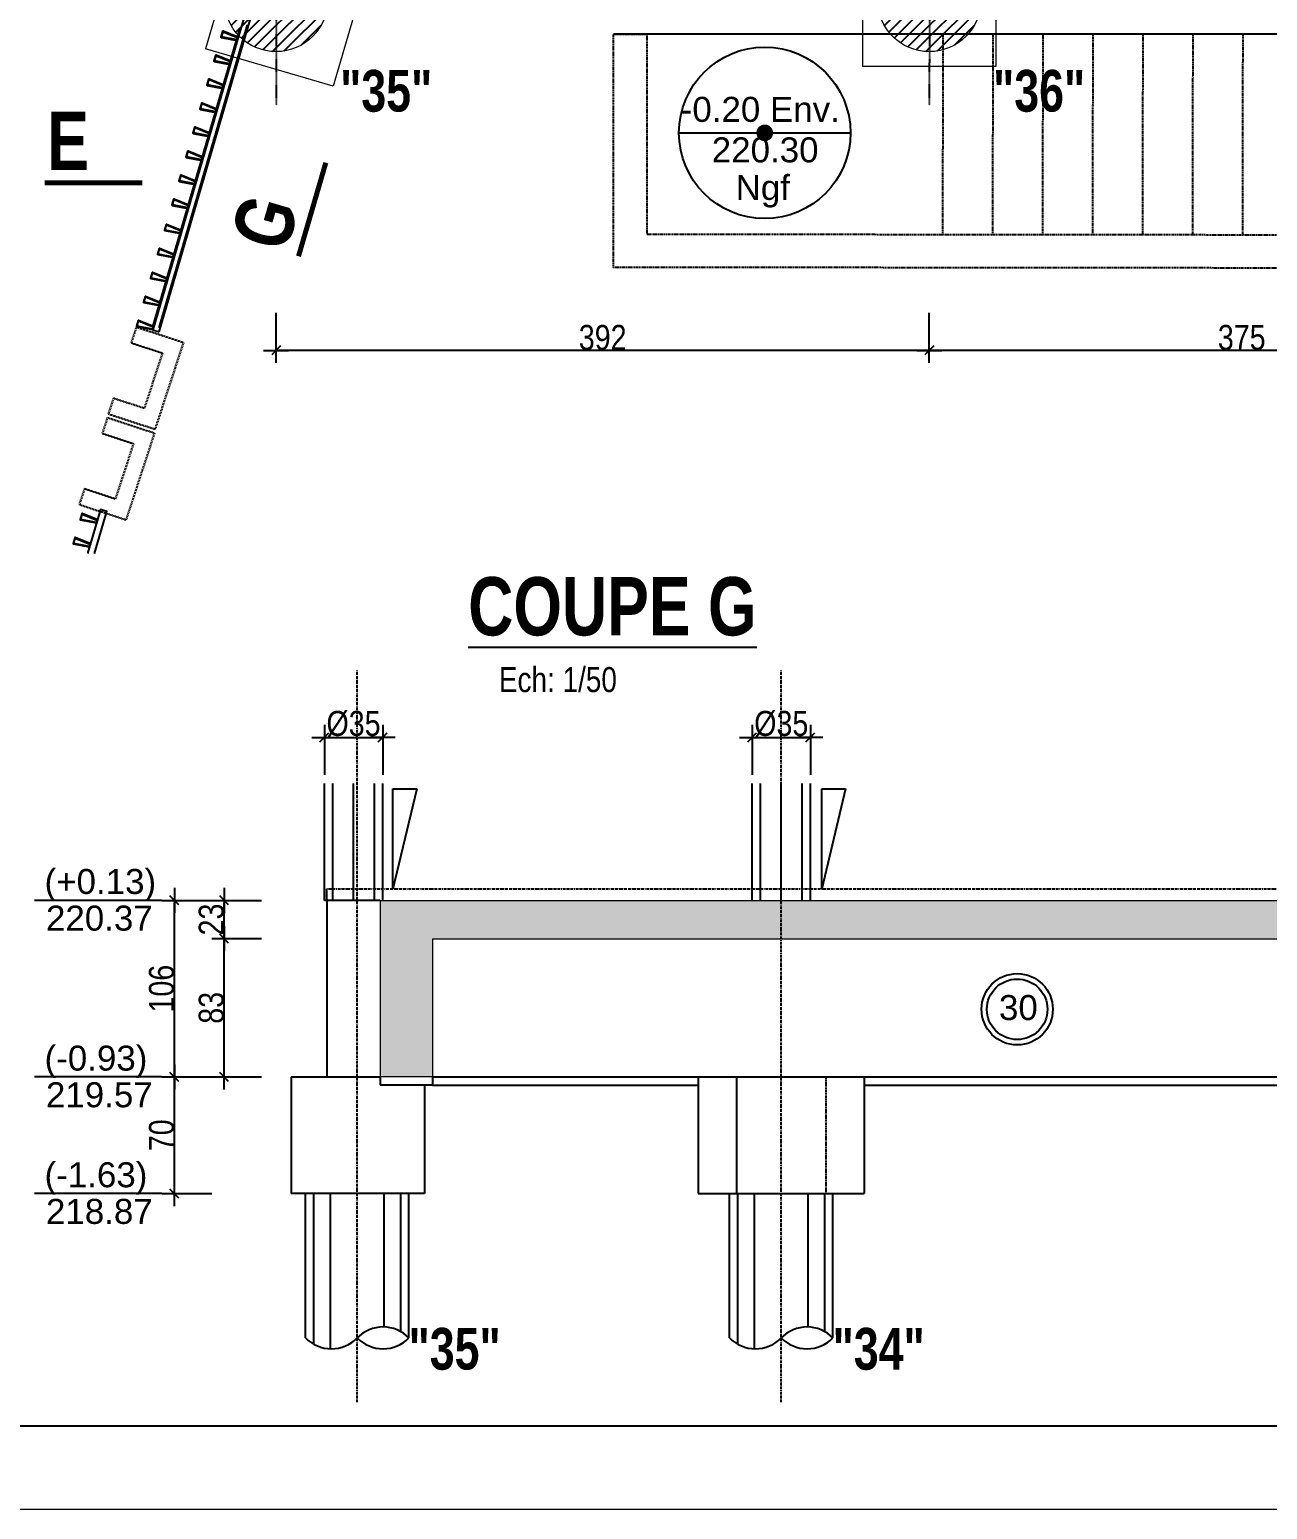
# Model space of a CAD drawing. Header units: millimetres. Extents: x -26249 to 60250, y -21218 to 23336.
# Drawn here: x -2500 to -1757, y 18295 to 19183 of the extents above; entities that cross this region are included whole.
import ezdxf
from ezdxf.enums import TextEntityAlignment as Align

# ---------------------------------------------------------------- set-up
doc = ezdxf.new("R2010")
doc.units = ezdxf.units.MM
doc.linetypes.add('CACHEX2', pattern=[19.05, 12.7, -6.35])
doc.linetypes.add('TIRETPTX2', pattern=[50.8, 25.4, -12.7, 0, -12.7])
for name, color, linetype in [('01_cote_gen', 4, 'Continuous'), ('01_linteaux', 2, 'Continuous'), ('01_murs_sup', 2, 'CACHEX2'), ('01_poch_murs', 253, 'Continuous'), ('01_texte', 230, 'Continuous'), ('AA_COTES', 2, 'Continuous')]:
    doc.layers.add(name, color=color, linetype=linetype)
for name, color, linetype, lineweight in [('01_murs_coup', 5, 'Continuous', 60), ('01_PIEUX', 5, 'Continuous', 60), ('B Général', 7, 'Continuous', 5)]:
    doc.layers.add(name, color=color, linetype=linetype, lineweight=lineweight)
doc.styles.add('impact', font='impact.ttf')
doc.styles.add('MATTE_TXT', font='arial.ttf')
doc.styles.add('STYLE2', font='ARIALN.TTF')
doc.dimstyles.new('JB50', dxfattribs={"dimscale": 0.1, "dimtxt": 150, "dimasz": 15, "dimexe": 0.1, "dimexo": 0.1, "dimgap": 0.09, "dimtad": 1, "dimdec": 1, "dimdsep": 46, "dimtxsty": 'STYLE2', "dimblk1": 'BOND_G', "dimblk2": 'BOND_D', "dimsah": 1, "dimcen": 1.5, "dimdle": 0.01, "dimse1": 1, "dimse2": 1, "dimclrd": 4, "dimclre": 2, "dimclrt": 6, "dimazin": 2, "dimtfac": 2.333333, "dimtdec": 1, "dimtix": 1, "dimtmove": 2, "dimatfit": 3, "dimldrblk": 'BOND_G', "dimfxl": 1, "dimtolj": 1, "dimtzin": 0, "dimarcsym": 0})

# ---------------------------------------------------------------- blocks, each defined once
blk = doc.blocks.new('BOND_G')
at = {"layer": 'AA_COTES', "color": 0}
for p, q in [((0, -5), (0, 15)), ((5, 0), (-5, 0)), ((1.77, 1.77), (-1.77, -1.77))]:
    blk.add_line(p, q, dxfattribs=at)
blk = doc.blocks.new('BOND_D')
at = {"layer": 'AA_COTES', "color": 0}
for p, q in [((5, 0), (-5, 0)), ((-1.77, -1.77), (1.77, 1.77)), ((0, 5), (0, -15))]:
    blk.add_line(p, q, dxfattribs=at)
blk = doc.blocks.new('*D301')
at = {"layer": '01_cote_gen', "color": 4, "lineweight": -2, "ltscale": 3, "transparency": 16777216}
blk.add_line((-1586.36, 18990.14), (-1958.41, 18990.14), dxfattribs=at)
at = {"layer": 'Defpoints', "color": 0, "ltscale": 3, "transparency": 16777216}
for p in [(-1959.91, 19156.38), (-1959.91, 18990.14), (-1584.86, 18982.64)]:
    blk.add_point(p, dxfattribs=at)
at = {"layer": '01_cote_gen', "color": 4, "lineweight": -2, "ltscale": 3, "transparency": 16777216, "xscale": 1.5, "yscale": 1.5, "zscale": 1.5, "rotation": 180}
blk.add_blockref('BOND_D', (-1959.91, 18990.14), dxfattribs=at)
at = {"layer": '01_cote_gen', "color": 4, "lineweight": -2, "ltscale": 3, "transparency": 16777216, "xscale": 1.5, "yscale": 1.5, "zscale": 1.5}
blk.add_blockref('BOND_G', (-1584.86, 18990.14), dxfattribs=at)
at = {"layer": '01_cote_gen', "color": 6, "ltscale": 3, "transparency": 16777216, "insert": (-1772.39, 18997.81), "char_height": 15, "attachment_point": 5, "style": 'STYLE2'}
blk.add_mtext('\\A1;375', dxfattribs=at)
blk = doc.blocks.new('*D330')
at = {"layer": '01_cote_gen', "color": 4, "lineweight": -2, "ltscale": 3, "transparency": 16777216}
blk.add_line((-1961.41, 18990.14), (-2350.43, 18990.14), dxfattribs=at)
at = {"layer": 'Defpoints', "color": 0, "ltscale": 3, "transparency": 16777216}
for p in [(-2351.93, 19134.96), (-1959.91, 19134.96), (-2351.93, 18990.14)]:
    blk.add_point(p, dxfattribs=at)
at = {"layer": '01_cote_gen', "color": 4, "lineweight": -2, "ltscale": 3, "transparency": 16777216, "xscale": 1.5, "yscale": 1.5, "zscale": 1.5, "rotation": 180}
blk.add_blockref('BOND_D', (-2351.93, 18990.14), dxfattribs=at)
at = {"layer": '01_cote_gen', "color": 4, "lineweight": -2, "ltscale": 3, "transparency": 16777216, "xscale": 1.5, "yscale": 1.5, "zscale": 1.5}
blk.add_blockref('BOND_G', (-1959.91, 18990.14), dxfattribs=at)
at = {"layer": '01_cote_gen', "color": 6, "ltscale": 3, "transparency": 16777216, "insert": (-2155.92, 18997.81), "char_height": 15, "attachment_point": 5, "style": 'STYLE2'}
blk.add_mtext('\\A1;392', dxfattribs=at)
blk = doc.blocks.new('*D107')
at = {"layer": '01_cote_gen', "color": 4, "lineweight": -2, "ltscale": 3, "transparency": 16777216}
blk.add_line((-2064.74, 18757.9), (-2032.74, 18757.9), dxfattribs=at)
at = {"layer": 'Defpoints', "color": 0, "ltscale": 3, "transparency": 16777216}
for p in [(-2031.24, 18757.9), (-2066.24, 18730.19), (-2031.24, 18730.19)]:
    blk.add_point(p, dxfattribs=at)
at = {"layer": '01_cote_gen', "color": 4, "lineweight": -2, "ltscale": 3, "transparency": 16777216, "xscale": 1.5, "yscale": 1.5, "zscale": 1.5, "rotation": 180}
blk.add_blockref('BOND_G', (-2066.24, 18757.9), dxfattribs=at)
at = {"layer": '01_cote_gen', "color": 4, "lineweight": -2, "ltscale": 3, "transparency": 16777216, "xscale": 1.5, "yscale": 1.5, "zscale": 1.5}
blk.add_blockref('BOND_D', (-2031.24, 18757.9), dxfattribs=at)
at = {"layer": '01_cote_gen', "color": 6, "ltscale": 3, "transparency": 16777216, "insert": (-2048.74, 18765.98), "char_height": 15, "attachment_point": 5, "style": 'STYLE2'}
blk.add_mtext('\\A1;%%C35', dxfattribs=at)
blk = doc.blocks.new('*D108')
at = {"layer": '01_cote_gen', "color": 4, "lineweight": -2, "ltscale": 3, "transparency": 16777216}
blk.add_line((-2383.09, 18555.59), (-2383.09, 18635.59), dxfattribs=at)
at = {"layer": 'Defpoints', "color": 0, "ltscale": 3, "transparency": 16777216}
for p in [(-2383.09, 18637.09), (-2281.71, 18637.09), (-2366.5, 18554.09)]:
    blk.add_point(p, dxfattribs=at)
at = {"layer": '01_cote_gen', "color": 4, "lineweight": -2, "ltscale": 3, "transparency": 16777216, "xscale": 1.5, "yscale": 1.5, "zscale": 1.5}
for name, p, rotation in [('BOND_D', (-2383.09, 18637.09), 90), ('BOND_G', (-2383.09, 18554.09), 270)]:
    blk.add_blockref(name, p, dxfattribs=dict(at, rotation=rotation))
at = {"layer": '01_cote_gen', "color": 6, "ltscale": 3, "transparency": 16777216, "insert": (-2390.76, 18595.59), "char_height": 15, "attachment_point": 5, "rotation": 90, "style": 'STYLE2'}
blk.add_mtext('\\A1;83', dxfattribs=at)
blk = doc.blocks.new('*D109')
at = {"layer": '01_cote_gen', "color": 4, "lineweight": -2, "ltscale": 3, "transparency": 16777216}
blk.add_line((-2321.46, 18757.9), (-2289.46, 18757.9), dxfattribs=at)
at = {"layer": 'Defpoints', "color": 0, "ltscale": 3, "transparency": 16777216}
for p in [(-2287.96, 18757.9), (-2322.96, 18730.19), (-2287.96, 18730.19)]:
    blk.add_point(p, dxfattribs=at)
at = {"layer": '01_cote_gen', "color": 4, "lineweight": -2, "ltscale": 3, "transparency": 16777216, "xscale": 1.5, "yscale": 1.5, "zscale": 1.5, "rotation": 180}
blk.add_blockref('BOND_G', (-2322.96, 18757.9), dxfattribs=at)
at = {"layer": '01_cote_gen', "color": 4, "lineweight": -2, "ltscale": 3, "transparency": 16777216, "xscale": 1.5, "yscale": 1.5, "zscale": 1.5}
blk.add_blockref('BOND_D', (-2287.96, 18757.9), dxfattribs=at)
at = {"layer": '01_cote_gen', "color": 6, "ltscale": 3, "transparency": 16777216, "insert": (-2305.46, 18765.98), "char_height": 15, "attachment_point": 5, "style": 'STYLE2'}
blk.add_mtext('\\A1;%%C35', dxfattribs=at)
blk = doc.blocks.new('*D112')
at = {"layer": '01_cote_gen', "color": 4, "lineweight": -2, "ltscale": 3, "transparency": 16777216}
blk.add_line((-2412.96, 18555.59), (-2412.96, 18658.59), dxfattribs=at)
at = {"layer": 'Defpoints', "color": 0, "ltscale": 3, "transparency": 16777216}
for p in [(-2412.96, 18660.09), (-2230.74, 18660.09), (-2237.91, 18554.09)]:
    blk.add_point(p, dxfattribs=at)
at = {"layer": '01_cote_gen', "color": 4, "lineweight": -2, "ltscale": 3, "transparency": 16777216, "xscale": 1.5, "yscale": 1.5, "zscale": 1.5}
for name, p, rotation in [('BOND_D', (-2412.96, 18660.09), 90), ('BOND_G', (-2412.96, 18554.09), 270)]:
    blk.add_blockref(name, p, dxfattribs=dict(at, rotation=rotation))
at = {"layer": '01_cote_gen', "color": 6, "ltscale": 3, "transparency": 16777216, "insert": (-2420.63, 18607.09), "char_height": 15, "attachment_point": 5, "rotation": 90, "style": 'STYLE2'}
blk.add_mtext('\\A1;106', dxfattribs=at)
blk = doc.blocks.new('*D113')
at = {"layer": '01_cote_gen', "color": 4, "lineweight": -2, "ltscale": 3, "transparency": 16777216}
blk.add_line((-2383.09, 18638.59), (-2383.09, 18658.59), dxfattribs=at)
at = {"layer": 'Defpoints', "color": 0, "ltscale": 3, "transparency": 16777216}
for p in [(-2383.09, 18660.09), (-2281.71, 18660.09), (-2281.71, 18637.09)]:
    blk.add_point(p, dxfattribs=at)
at = {"layer": '01_cote_gen', "color": 4, "lineweight": -2, "ltscale": 3, "transparency": 16777216, "xscale": 1.5, "yscale": 1.5, "zscale": 1.5}
for name, p, rotation in [('BOND_D', (-2383.09, 18660.09), 90), ('BOND_G', (-2383.09, 18637.09), 270)]:
    blk.add_blockref(name, p, dxfattribs=dict(at, rotation=rotation))
at = {"layer": '01_cote_gen', "color": 6, "ltscale": 3, "transparency": 16777216, "insert": (-2390.76, 18648.59), "char_height": 15, "attachment_point": 5, "rotation": 90, "style": 'STYLE2'}
blk.add_mtext('\\A1;23', dxfattribs=at)
blk = doc.blocks.new('*D375')
at = {"layer": '01_cote_gen', "color": 4, "lineweight": -2, "ltscale": 3, "transparency": 16777216}
blk.add_line((-2412.96, 18485.59), (-2412.96, 18552.59), dxfattribs=at)
at = {"layer": 'Defpoints', "color": 0, "ltscale": 3, "transparency": 16777216}
for p in [(-2412.96, 18554.09), (-2342.87, 18554.09), (-2342.87, 18484.09)]:
    blk.add_point(p, dxfattribs=at)
at = {"layer": '01_cote_gen', "color": 4, "lineweight": -2, "ltscale": 3, "transparency": 16777216, "xscale": 1.5, "yscale": 1.5, "zscale": 1.5}
for name, p, rotation in [('BOND_D', (-2412.96, 18554.09), 90), ('BOND_G', (-2412.96, 18484.09), 270)]:
    blk.add_blockref(name, p, dxfattribs=dict(at, rotation=rotation))
at = {"layer": '01_cote_gen', "color": 6, "ltscale": 3, "transparency": 16777216, "insert": (-2420.63, 18519.09), "char_height": 15, "attachment_point": 5, "rotation": 90, "style": 'STYLE2'}
blk.add_mtext('\\A1;70', dxfattribs=at)

msp = doc.modelspace()

# ---------------------------------------------------------------- hatches: boundary and pattern name
at = {"layer": '01_poch_murs'}
h = msp.add_hatch(dxfattribs=at)
h.set_pattern_fill('ANSI31', color=256, scale=1.5)
h.set_pattern_definition([(45, (-20560.621, 27903.6844), (-3.367596, 3.367596), [])])
h.paths.add_polyline_path([(-2351.929, 19231.417, 0.4142136), (-2382.929, 19200.417), (-2351.929, 19200.417)])
h.paths.add_polyline_path([(-2351.929, 19200.417), (-2382.929, 19200.417, 0.4142136), (-2351.929, 19169.417)])
h.paths.add_polyline_path([(-2351.929, 19231.417), (-2351.929, 19200.417), (-2320.929, 19200.417, 0.4142136)])
h.paths.add_polyline_path([(-2320.929, 19200.417), (-2351.929, 19200.417), (-2351.929, 19169.417, 0.4142136)])
h = msp.add_hatch(dxfattribs=at)
h.set_pattern_fill('ANSI31', color=256, scale=1.5)
h.set_pattern_definition([(45, (-20168.603, 27903.6837), (-3.367596, 3.367596), [])])
h.paths.add_polyline_path([(-1959.911, 19231.416, 0.4142136), (-1990.911, 19200.416), (-1959.911, 19200.416)])
h.paths.add_polyline_path([(-1959.911, 19200.416), (-1990.911, 19200.416, 0.4142136), (-1959.911, 19169.416)])
h.paths.add_polyline_path([(-1959.911, 19231.416), (-1959.911, 19200.416), (-1928.911, 19200.416, 0.4142136)])
h.paths.add_polyline_path([(-1928.911, 19200.416), (-1959.911, 19200.416), (-1959.911, 19169.416, 0.4142136)])
at = {"layer": '01_poch_murs', "ltscale": 3}
h = msp.add_hatch(color=256, dxfattribs=at)
h.dxf.hatch_style = 1
h.paths.add_polyline_path([(-1245.033, 18640.085), (-1293.306, 18640.085), (-1293.306, 18730.189), (-1314.188, 18730.189), (-1314.188, 18640.085), (-1566.188, 18640.085), (-1566.188, 18730.189), (-1587.07, 18730.189), (-1587.07, 18660.085), (-2289.409, 18660.085), (-2289.409, 18554.085), (-2258.086, 18554.085), (-2258.086, 18637.085), (-1587.07, 18637.085), (-1587.07, 18554.085), (-1566.188, 18554.085), (-1566.188, 18617.085), (-1314.188, 18617.085), (-1314.188, 18554.085), (-1293.306, 18554.085), (-1293.306, 18617.085), (-1245.033, 18617.085)])

# ---------------------------------------------------------------- linework, layer by layer
at = {"layer": '01_linteaux', "linetype": 'Continuous'}
for p, q in [((-2172.222, 19852.614), (-2374.1, 19180.089)), ((-2422.081, 19003.568), (-2368.992, 19185.481)), ((-2374.064, 19182.378), (-2425.875, 19004.848)), ((-2374.1, 19180.089), (-2374.064, 19180.078)), ((-1591.598, 19179.917), (-2149.372, 19179.917)), ((-2425.875, 19002.548), (-2422.081, 19001.268))]:
    msp.add_line(p, q, dxfattribs=at)
at = {"layer": '01_linteaux', "linetype": 'TIRETPTX2', "ltscale": 0.01}
for p, q in [((-2351.929, 19263.575), (-2351.929, 19137.259)), ((-1959.711, 19263.574), (-1959.911, 19137.258))]:
    msp.add_line(p, q, dxfattribs=at)
at = {"layer": '01_linteaux', "linetype": 'TIRETPTX2', "ltscale": 0.02}
for p, q in [((-2303.238, 18358.973), (-2303.238, 18798.094)), ((-2048.74, 18358.973), (-2048.74, 18798.094)), ((-2321.509, 18667.085), (-1587.07, 18667.085))]:
    msp.add_line(p, q, dxfattribs=at)
at = {"layer": '01_linteaux'}
for p, q in [((-2322.959, 18660.085), (-2322.959, 18730.189)), ((-2287.959, 18660.085), (-2287.959, 18730.189)), ((-2066.24, 18660.085), (-2066.24, 18730.189)), ((-2031.24, 18660.085), (-2031.24, 18730.189)), ((-2321.509, 18660.085), (-2322.959, 18660.085)), ((-2321.509, 18660.085), (-2321.509, 18667.085)), ((-2321.509, 18660.085), (-2321.509, 18554.085)), ((-2289.409, 18660.085), (-2321.509, 18660.085)), ((-2342.873, 18554.085), (-2289.409, 18554.085)), ((-2342.873, 18554.085), (-2342.873, 18484.085)), ((-2289.409, 18554.085), (-2289.409, 18549.085)), ((-2258.086, 18554.085), (-1587.07, 18554.085)), ((-2258.086, 18554.085), (-2258.086, 18549.085)), ((-2098.551, 18554.085), (-2098.551, 18484.085)), ((-2075.551, 18554.085), (-2075.551, 18484.085)), ((-1998.929, 18554.085), (-1998.929, 18484.085)), ((-2258.086, 18549.085), (-2289.409, 18549.085)), ((-2262.875, 18549.085), (-2262.875, 18484.085)), ((-2258.086, 18549.085), (-2098.551, 18549.085)), ((-1998.929, 18549.085), (-1649.195, 18549.085)), ((-2262.875, 18484.085), (-2342.873, 18484.085)), ((-2334.238, 18397.503), (-2334.238, 18484.085)), ((-2272.238, 18397.503), (-2272.238, 18484.085)), ((-2098.551, 18484.085), (-1998.929, 18484.085)), ((-2079.74, 18397.503), (-2079.74, 18484.085)), ((-2017.74, 18397.503), (-2017.74, 18484.085))]:
    msp.add_line(p, q, dxfattribs=at)
at = {"layer": '01_linteaux', "linetype": 'CACHEX2', "ltscale": 0.05}
msp.add_line((-2021.929, 18554.085), (-2021.929, 18484.085), dxfattribs=at)
at = {"layer": '01_linteaux', "linetype": 'Continuous', "flags": 128}
for points in [[(-2422.081, 19001.268), (-2368.992, 19183.181), (-2368.995, 19183.182), (-2168.391, 19851.464), (-2172.222, 19852.614), (-2374.1, 19180.089), (-2374.064, 19180.078), (-2425.875, 19002.548)], [(-2375.427, 19176.478), (-2384.706, 19178.239), (-2383.783, 19181.402), (-2375.019, 19177.876)], [(-2379.63, 19162.077), (-2388.908, 19163.838), (-2387.985, 19167), (-2379.222, 19163.474)], [(-2383.833, 19147.676), (-2393.111, 19149.436), (-2392.188, 19152.599), (-2383.425, 19149.073)], [(-2388.036, 19133.274), (-2397.314, 19135.035), (-2396.391, 19138.198), (-2387.628, 19134.672)], [(-2392.239, 19118.873), (-2401.517, 19120.634), (-2400.594, 19123.797), (-2391.831, 19120.271)], [(-2396.442, 19104.472), (-2405.72, 19106.233), (-2404.797, 19109.395), (-2396.034, 19105.869)], [(-2400.644, 19090.071), (-2409.923, 19091.832), (-2409, 19094.994), (-2400.237, 19091.468)], [(-2404.847, 19075.669), (-2414.125, 19077.43), (-2413.202, 19080.593), (-2404.439, 19077.067)], [(-2409.274, 19060.5), (-2418.553, 19062.26), (-2417.63, 19065.423), (-2408.866, 19061.897)], [(-2413.477, 19046.098), (-2422.755, 19047.859), (-2421.832, 19051.022), (-2413.069, 19047.496)], [(-2417.68, 19031.697), (-2426.958, 19033.458), (-2426.035, 19036.621), (-2417.272, 19033.095)], [(-2421.883, 19017.296), (-2431.161, 19019.057), (-2430.238, 19022.219), (-2421.475, 19018.693)], [(-2426.086, 19002.895), (-2435.364, 19004.656), (-2434.441, 19007.818), (-2425.678, 19004.292)], [(-2459.933, 18886.916), (-2469.211, 18888.677), (-2468.288, 18891.84), (-2459.525, 18888.314)], [(-2464.136, 18872.515), (-2473.414, 18874.276), (-2472.491, 18877.438), (-2463.728, 18873.912)]]:
    msp.add_lwpolyline(points, close=True, dxfattribs=at)
at = {"layer": '01_linteaux', "linetype": 'Continuous'}
for points in [[(-2384.87, 19177.965), (-2375.394, 19176.166, 0.3862519), (-2375.165, 19176.307), (-2374.706, 19177.879, 0.3856262), (-2374.823, 19178.12), (-2383.773, 19181.721, 0.4433907), (-2384.04, 19181.592), (-2385.024, 19178.217, 0.4427393), (-2384.87, 19177.965)], [(-2389.073, 19163.564), (-2379.597, 19161.765, 0.3862519), (-2379.368, 19161.906), (-2378.909, 19163.477, 0.3856262), (-2379.026, 19163.719), (-2387.976, 19167.32, 0.4433907), (-2388.242, 19167.19), (-2389.227, 19163.816, 0.4427393), (-2389.073, 19163.564)], [(-2393.275, 19149.162), (-2383.8, 19147.364, 0.3862519), (-2383.57, 19147.504), (-2383.112, 19149.076, 0.3856262), (-2383.229, 19149.318), (-2392.179, 19152.919, 0.4433907), (-2392.445, 19152.789), (-2393.43, 19149.415, 0.4427393), (-2393.275, 19149.162)], [(-2397.478, 19134.761), (-2388.003, 19132.963, 0.3862519), (-2387.773, 19133.103), (-2387.315, 19134.675, 0.3856262), (-2387.432, 19134.916), (-2396.382, 19138.517, 0.4433907), (-2396.648, 19138.388), (-2397.633, 19135.014, 0.4427393), (-2397.478, 19134.761)], [(-2401.681, 19120.36), (-2392.205, 19118.561, 0.3862519), (-2391.976, 19118.702), (-2391.517, 19120.274, 0.3856262), (-2391.635, 19120.515), (-2400.584, 19124.116, 0.4433907), (-2400.851, 19123.987), (-2401.836, 19120.612, 0.4427393), (-2401.681, 19120.36)], [(-2405.884, 19105.959), (-2396.408, 19104.16, 0.3862519), (-2396.179, 19104.301), (-2395.72, 19105.872, 0.3856262), (-2395.838, 19106.114), (-2404.787, 19109.715, 0.4433907), (-2405.054, 19109.585), (-2406.039, 19106.211, 0.4427393), (-2405.884, 19105.959)], [(-2410.087, 19091.557), (-2400.611, 19089.759, 0.3862519), (-2400.382, 19089.899), (-2399.923, 19091.471, 0.3856262), (-2400.04, 19091.713), (-2408.99, 19095.314, 0.4433907), (-2409.257, 19095.184), (-2410.241, 19091.81, 0.4427393), (-2410.087, 19091.557)], [(-2414.29, 19077.156), (-2404.814, 19075.358, 0.3862519), (-2404.585, 19075.498), (-2404.126, 19077.07, 0.3856262), (-2404.243, 19077.311), (-2413.193, 19080.912, 0.4433907), (-2413.46, 19080.783), (-2414.444, 19077.409, 0.4427393), (-2414.29, 19077.156)], [(-2418.717, 19061.986), (-2409.241, 19060.188, 0.3862519), (-2409.012, 19060.328), (-2408.553, 19061.9, 0.3856262), (-2408.67, 19062.142), (-2417.62, 19065.743, 0.4433907), (-2417.887, 19065.613), (-2418.871, 19062.239, 0.4427393), (-2418.717, 19061.986)], [(-2422.92, 19047.585), (-2413.444, 19045.787, 0.3862519), (-2413.215, 19045.927), (-2412.756, 19047.499, 0.3856262), (-2412.873, 19047.74), (-2421.823, 19051.341, 0.4433907), (-2422.09, 19051.212), (-2423.074, 19047.838, 0.4427393), (-2422.92, 19047.585)], [(-2427.122, 19033.184), (-2417.647, 19031.385, 0.3862519), (-2417.417, 19031.526), (-2416.959, 19033.098, 0.3856262), (-2417.076, 19033.339), (-2426.026, 19036.94, 0.4433907), (-2426.292, 19036.811), (-2427.277, 19033.436, 0.4427393), (-2427.122, 19033.184)], [(-2431.325, 19018.783), (-2421.85, 19016.984, 0.3862519), (-2421.62, 19017.125), (-2421.162, 19018.696, 0.3856262), (-2421.279, 19018.938), (-2430.229, 19022.539, 0.4433907), (-2430.495, 19022.409), (-2431.48, 19019.035, 0.4427393), (-2431.325, 19018.783)], [(-2435.528, 19004.381), (-2426.052, 19002.583, 0.3862519), (-2425.823, 19002.723), (-2425.365, 19004.295, 0.3856262), (-2425.482, 19004.537), (-2434.431, 19008.138, 0.4433907), (-2434.698, 19008.008), (-2435.683, 19004.634, 0.4427393), (-2435.528, 19004.381)]]:
    msp.add_lwpolyline(points, format="xyb", close=True, dxfattribs=at)
at = {"layer": '01_linteaux', "linetype": 'Continuous', "flags": 128}
for points in [[(-2384.87, 19177.965), (-2375.394, 19176.166, 0.3862519), (-2375.165, 19176.307), (-2374.706, 19177.879, 0.3856262), (-2374.823, 19178.12), (-2383.773, 19181.721, 0.4433907), (-2384.04, 19181.592), (-2385.024, 19178.217, 0.4427393), (-2384.87, 19177.965)], [(-2389.073, 19163.564), (-2379.597, 19161.765, 0.3862519), (-2379.368, 19161.906), (-2378.909, 19163.477, 0.3856262), (-2379.026, 19163.719), (-2387.976, 19167.32, 0.4433907), (-2388.242, 19167.19), (-2389.227, 19163.816, 0.4427393), (-2389.073, 19163.564)], [(-2393.275, 19149.162), (-2383.8, 19147.364, 0.3862519), (-2383.57, 19147.504), (-2383.112, 19149.076, 0.3856262), (-2383.229, 19149.318), (-2392.179, 19152.919, 0.4433907), (-2392.445, 19152.789), (-2393.43, 19149.415, 0.4427393), (-2393.275, 19149.162)], [(-2397.478, 19134.761), (-2388.003, 19132.963, 0.3862519), (-2387.773, 19133.103), (-2387.315, 19134.675, 0.3856262), (-2387.432, 19134.916), (-2396.382, 19138.517, 0.4433907), (-2396.648, 19138.388), (-2397.633, 19135.014, 0.4427393), (-2397.478, 19134.761)], [(-2401.681, 19120.36), (-2392.205, 19118.561, 0.3862519), (-2391.976, 19118.702), (-2391.517, 19120.274, 0.3856262), (-2391.635, 19120.515), (-2400.584, 19124.116, 0.4433907), (-2400.851, 19123.987), (-2401.836, 19120.612, 0.4427393), (-2401.681, 19120.36)], [(-2405.884, 19105.959), (-2396.408, 19104.16, 0.3862519), (-2396.179, 19104.301), (-2395.72, 19105.872, 0.3856262), (-2395.838, 19106.114), (-2404.787, 19109.715, 0.4433907), (-2405.054, 19109.585), (-2406.039, 19106.211, 0.4427393), (-2405.884, 19105.959)], [(-2410.087, 19091.557), (-2400.611, 19089.759, 0.3862519), (-2400.382, 19089.899), (-2399.923, 19091.471, 0.3856262), (-2400.04, 19091.713), (-2408.99, 19095.314, 0.4433907), (-2409.257, 19095.184), (-2410.241, 19091.81, 0.4427393), (-2410.087, 19091.557)], [(-2414.29, 19077.156), (-2404.814, 19075.358, 0.3862519), (-2404.585, 19075.498), (-2404.126, 19077.07, 0.3856262), (-2404.243, 19077.311), (-2413.193, 19080.912, 0.4433907), (-2413.46, 19080.783), (-2414.444, 19077.409, 0.4427393), (-2414.29, 19077.156)], [(-2418.717, 19061.986), (-2409.241, 19060.188, 0.3862519), (-2409.012, 19060.328), (-2408.553, 19061.9, 0.3856262), (-2408.67, 19062.142), (-2417.62, 19065.743, 0.4433907), (-2417.887, 19065.613), (-2418.871, 19062.239, 0.4427393), (-2418.717, 19061.986)], [(-2422.92, 19047.585), (-2413.444, 19045.787, 0.3862519), (-2413.215, 19045.927), (-2412.756, 19047.499, 0.3856262), (-2412.873, 19047.74), (-2421.823, 19051.341, 0.4433907), (-2422.09, 19051.212), (-2423.074, 19047.838, 0.4427393), (-2422.92, 19047.585)], [(-2427.122, 19033.184), (-2417.647, 19031.385, 0.3862519), (-2417.417, 19031.526), (-2416.959, 19033.098, 0.3856262), (-2417.076, 19033.339), (-2426.026, 19036.94, 0.4433907), (-2426.292, 19036.811), (-2427.277, 19033.436, 0.4427393), (-2427.122, 19033.184)], [(-2431.325, 19018.783), (-2421.85, 19016.984, 0.3862519), (-2421.62, 19017.125), (-2421.162, 19018.696, 0.3856262), (-2421.279, 19018.938), (-2430.229, 19022.539, 0.4433907), (-2430.495, 19022.409), (-2431.48, 19019.035, 0.4427393), (-2431.325, 19018.783)], [(-2469.375, 18888.403), (-2459.9, 18886.605, 0.3862519), (-2459.67, 18886.745), (-2459.212, 18888.317, 0.3856262), (-2459.329, 18888.558), (-2468.278, 18892.159, 0.4433907), (-2468.545, 18892.03), (-2469.53, 18888.655, 0.4427393), (-2469.375, 18888.403)], [(-2473.578, 18874.002), (-2464.102, 18872.203, 0.3862519), (-2463.873, 18872.344), (-2463.414, 18873.915, 0.3856262), (-2463.532, 18874.157), (-2472.481, 18877.758, 0.4433907), (-2472.748, 18877.628), (-2473.733, 18874.254, 0.4427393), (-2473.578, 18874.002)]]:
    msp.add_lwpolyline(points, format="xyb", close=True, dxfattribs=at)
at = {"layer": '01_linteaux', "linetype": 'Continuous'}
for points in [[(-2375.427, 19176.478), (-2384.706, 19178.239), (-2383.783, 19181.402), (-2375.019, 19177.876)], [(-2379.63, 19162.077), (-2388.908, 19163.838), (-2387.985, 19167), (-2379.222, 19163.474)], [(-2383.833, 19147.676), (-2393.111, 19149.436), (-2392.188, 19152.599), (-2383.425, 19149.073)], [(-2388.036, 19133.274), (-2397.314, 19135.035), (-2396.391, 19138.198), (-2387.628, 19134.672)], [(-2392.239, 19118.873), (-2401.517, 19120.634), (-2400.594, 19123.797), (-2391.831, 19120.271)], [(-2396.442, 19104.472), (-2405.72, 19106.233), (-2404.797, 19109.395), (-2396.034, 19105.869)], [(-2400.644, 19090.071), (-2409.923, 19091.832), (-2409, 19094.994), (-2400.237, 19091.468)], [(-2404.847, 19075.669), (-2414.125, 19077.43), (-2413.202, 19080.593), (-2404.439, 19077.067)], [(-2409.274, 19060.5), (-2418.553, 19062.26), (-2417.63, 19065.423), (-2408.866, 19061.897)], [(-2413.477, 19046.098), (-2422.755, 19047.859), (-2421.832, 19051.022), (-2413.069, 19047.496)], [(-2417.68, 19031.697), (-2426.958, 19033.458), (-2426.035, 19036.621), (-2417.272, 19033.095)], [(-2421.883, 19017.296), (-2431.161, 19019.057), (-2430.238, 19022.219), (-2421.475, 19018.693)], [(-2426.086, 19002.895), (-2435.364, 19004.656), (-2434.441, 19007.818), (-2425.678, 19004.292)]]:
    msp.add_lwpolyline(points, close=True, dxfattribs=at)
msp.add_lwpolyline([(-2460.923, 18868.175), (-2453.57, 18893.369), (-2457.374, 18894.614), (-2465.09, 18868.175)], dxfattribs=at)
at = {"layer": '01_linteaux'}
for centre, start, end in [((-2287.738, 18382.433), 44.193871, 135.806129), ((-2033.24, 18382.433), 44.193871, 135.806129), ((-2318.738, 18412.573), 224.193871, 315.806129), ((-2287.738, 18412.573), 224.193871, 315.806129), ((-2064.24, 18412.573), 224.193871, 315.806129), ((-2033.24, 18412.573), 224.193871, 315.806129)]:
    msp.add_arc(centre, 21.618, start, end, dxfattribs=at)
at = {"layer": '01_murs_coup', "linetype": 'Continuous', "lineweight": 5}
for p, q in [((-2438.712, 18994.626), (-2420.18, 18988.56)), ((-2456.085, 18940.252), (-2437.552, 18934.186)), ((-2448.44, 18900.923), (-2466.973, 18906.989)), ((-2289.409, 18660.085), (-1587.07, 18660.085)), ((-2289.409, 18660.085), (-2289.409, 18554.085)), ((-2258.086, 18637.085), (-1587.07, 18637.085)), ((-2258.086, 18637.085), (-2258.086, 18554.085)), ((-2258.086, 18554.085), (-2289.409, 18554.085)), ((1506.825, 18294.572), (-9943.175, 18294.572))]:
    msp.add_line(p, q, dxfattribs=at)
at = {"layer": '01_murs_sup', "ltscale": 0.05}
for p, q in [((-2149.513, 19039.937), (-2149.372, 19179.917)), ((-2149.372, 19179.937), (-2129.372, 19179.917)), ((-2129.372, 19179.917), (-2129.493, 19059.917)), ((-1951.72, 19059.738), (-1951.599, 19179.738)), ((-1921.72, 19059.708), (-1921.599, 19179.708)), ((-1891.72, 19059.677), (-1891.599, 19179.677)), ((-1861.72, 19059.647), (-1861.599, 19179.647)), ((-1831.72, 19059.617), (-1831.599, 19179.617)), ((-1801.72, 19059.586), (-1801.599, 19179.586)), ((-1771.72, 19059.556), (-1771.599, 19179.556)), ((-2129.493, 19059.917), (-1443.946, 19059.225)), ((-1443.966, 19039.225), (-2149.513, 19039.937)), ((-2438.712, 18994.626), (-2435.602, 19004.13)), ((-2435.602, 19004.13), (-2407.565, 18994.953)), ((-2438.712, 18994.626), (-2420.18, 18988.56)), ((-2420.18, 18988.56), (-2431.067, 18955.296)), ((-2420.18, 18988.56), (-2431.067, 18955.296)), ((-2407.565, 18994.953), (-2424.674, 18942.682)), ((-2407.565, 18994.953), (-2424.674, 18942.682)), ((-2449.6, 18961.362), (-2452.711, 18951.859)), ((-2431.067, 18955.296), (-2449.6, 18961.362)), ((-2431.067, 18955.296), (-2449.6, 18961.362)), ((-2424.674, 18942.682), (-2452.711, 18951.859)), ((-2424.674, 18942.682), (-2452.711, 18951.859)), ((-2456.085, 18940.252), (-2452.974, 18949.756)), ((-2452.974, 18949.756), (-2424.938, 18940.579)), ((-2452.974, 18949.756), (-2424.938, 18940.579)), ((-2456.085, 18940.252), (-2437.552, 18934.186)), ((-2437.552, 18934.186), (-2448.44, 18900.923)), ((-2437.552, 18934.186), (-2448.44, 18900.923)), ((-2424.938, 18940.579), (-2442.047, 18888.308)), ((-2424.938, 18940.579), (-2442.047, 18888.308)), ((-2466.973, 18906.989), (-2470.083, 18897.485)), ((-2448.44, 18900.923), (-2466.973, 18906.989)), ((-2442.047, 18888.308), (-2470.083, 18897.485)), ((-2442.047, 18888.308), (-2470.083, 18897.485))]:
    msp.add_line(p, q, dxfattribs=at)
at = {"layer": '01_PIEUX', "color": 2, "linetype": 'Continuous', "lineweight": 5}
for p, q in [((-2371.969, 19247.934), (-2394.381, 19171.138)), ((-1999.911, 19240.416), (-1999.911, 19160.416)), ((-1919.911, 19240.416), (-1919.911, 19160.416)), ((-2295.173, 19225.522), (-2317.585, 19148.725)), ((-2317.585, 19148.725), (-2394.381, 19171.138)), ((-1919.911, 19160.416), (-1999.911, 19160.416))]:
    msp.add_line(p, q, dxfattribs=at)
at = {"layer": '01_PIEUX', "linetype": 'Continuous', "lineweight": 5}
for centre in [(-2351.929, 19200.417), (-1959.911, 19200.416)]:
    msp.add_circle(centre, 31, dxfattribs=at)
at = {"layer": '01_poch_murs'}
for p, q in [((-2317.959, 18660.085), (-2317.959, 18730.189)), ((-2305.459, 18660.085), (-2305.459, 18730.189)), ((-2292.959, 18660.085), (-2292.959, 18730.189)), ((-2061.24, 18660.085), (-2061.24, 18730.189)), ((-2048.74, 18660.085), (-2048.74, 18730.189)), ((-2036.24, 18660.085), (-2036.24, 18730.189)), ((-2281.789, 18667.085), (-2281.789, 18727.044)), ((-2281.789, 18727.044), (-2267.496, 18727.044)), ((-2267.496, 18727.044), (-2281.789, 18667.085)), ((-2024.454, 18667.085), (-2024.454, 18727.044)), ((-2024.454, 18727.044), (-2010.161, 18727.044)), ((-2010.161, 18727.044), (-2024.454, 18667.085)), ((-2329.238, 18393.676), (-2329.238, 18484.085)), ((-2319.238, 18390.96), (-2319.238, 18484.085)), ((-2287.238, 18484.085), (-2287.238, 18404.046)), ((-2277.238, 18484.085), (-2277.238, 18401.33)), ((-2074.74, 18393.676), (-2074.74, 18484.085)), ((-2064.74, 18390.96), (-2064.74, 18484.085)), ((-2032.74, 18484.085), (-2032.74, 18404.046)), ((-2022.74, 18484.085), (-2022.74, 18401.33))]:
    msp.add_line(p, q, dxfattribs=at)
for points in [[(-2281.789, 18667.085), (-2281.789, 18727.044), (-2267.496, 18727.044), (-2281.789, 18667.085)], [(-2024.454, 18667.085), (-2024.454, 18727.044), (-2010.161, 18727.044), (-2024.454, 18667.085)]]:
    msp.add_solid(points, dxfattribs=at)
at = {"layer": '01_texte'}
for p, q in [((-2110.115, 19120.661), (-2007.185, 19120.661)), ((-2420.464, 18660.085), (-2496.875, 18660.085)), ((-2420.464, 18554.085), (-2496.875, 18554.085)), ((-2420.464, 18484.085), (-2496.875, 18484.085)), ((1506.825, 18344.572), (-9893.175, 18344.572))]:
    msp.add_line(p, q, dxfattribs=at)
at = {"layer": '01_texte', "const_width": 5}
msp.add_lwpolyline([(-2061.15, 19120.661, 1), (-2056.15, 19120.661, 1)], format="xyb", close=True, dxfattribs=at)
at = {"layer": '01_texte', "const_width": 3}
for points in [[(-2322.081, 19102.775), (-2338.471, 19046.617)], [(-2432.27, 19090.695), (-2490.77, 19090.695)]]:
    msp.add_lwpolyline(points, dxfattribs=at)
at = {"layer": '01_texte'}
for centre, radius in [((-2058.65, 19120.661), 51.465), ((-1907.137, 18594.696), 21.397), ((-1907.137, 18594.696), 18.157)]:
    msp.add_circle(centre, radius, dxfattribs=at)
at = {"layer": 'B Général', "color": 7, "linetype": 'Continuous', "lineweight": 5, "flags": 128}
for points in [[(-2435.528, 19004.381), (-2426.052, 19002.583, 0.3862519), (-2425.823, 19002.723), (-2425.365, 19004.295, 0.3856262), (-2425.482, 19004.537), (-2434.431, 19008.138, 0.4433907), (-2434.698, 19008.008), (-2435.683, 19004.634, 0.4427393), (-2435.528, 19004.381)], [(-2469.375, 18888.403), (-2459.9, 18886.605, 0.3862519), (-2459.67, 18886.745), (-2459.212, 18888.317, 0.3856262), (-2459.329, 18888.558), (-2468.278, 18892.159, 0.4433907), (-2468.545, 18892.03), (-2469.53, 18888.655, 0.4427393), (-2469.375, 18888.403)], [(-2473.578, 18874.002), (-2464.102, 18872.203, 0.3862519), (-2463.873, 18872.344), (-2463.414, 18873.915, 0.3856262), (-2463.532, 18874.157), (-2472.481, 18877.758, 0.4433907), (-2472.748, 18877.628), (-2473.733, 18874.254, 0.4427393), (-2473.578, 18874.002)]]:
    msp.add_lwpolyline(points, format="xyb", close=True, dxfattribs=at)
for points in [[(-2459.933, 18886.916), (-2469.211, 18888.677), (-2468.288, 18891.84), (-2459.525, 18888.314)], [(-2464.136, 18872.515), (-2473.414, 18874.276), (-2472.491, 18877.438), (-2463.728, 18873.912)]]:
    msp.add_lwpolyline(points, close=True, dxfattribs=at)
at = {"layer": 'B Général', "color": 7, "linetype": 'Continuous', "lineweight": 5}
msp.add_lwpolyline([(-2460.923, 18868.175), (-2453.57, 18893.369), (-2457.374, 18894.614), (-2465.09, 18868.175)], dxfattribs=at)

# ---------------------------------------------------------------- texts
at = {"layer": '01_texte', "style": 'impact'}
for s, height, rotation, p in [('"35"', 25, 0, (-2285.853, 19125.956)), ('"36"', 25, 0, (-1893.973, 19125.955)), ('E', 35, 0, (-2476.751, 19087.842)), ('G', 35, 73.730688, (-2331.805, 19059.276)), ('"35"', 25, 0, (-2244.779, 18370.996)), ('"34"', 25, 0, (-1990.281, 18370.996))]:
    msp.add_text(s, height=height, rotation=rotation, dxfattribs=at).set_placement(p, align=Align.BOTTOM_CENTER)
at = {"layer": '01_texte', "style": 'MATTE_TXT'}
for s, p in [('-0.20 Env.', (-2109.077, 19127.284)), ('220.30', (-2090.45, 19102.975)), ('Ngf', (-2076.116, 19080.339)), ('(+0.13)', (-2490.894, 18663.911)), ('220.37', (-2490.05, 18641.919)), ('30', (-1918.066, 18588.246)), ('(-0.93)', (-2490.894, 18557.911)), ('219.57', (-2490.05, 18535.919)), ('(-1.63)', (-2490.894, 18487.911)), ('218.87', (-2490.05, 18465.919))]:
    msp.add_text(s, height=15, dxfattribs=at).set_placement(p)
at = {"layer": '01_texte', "style": 'impact'}
msp.add_text('%%UCOUPE G', height=35, dxfattribs=at).set_placement((-2150.074, 18808.575), align=Align.BOTTOM_CENTER)
at = {"layer": '01_texte', "style": 'MATTE_TXT', "width": 0.8}
msp.add_text('Ech: 1/50', height=15, dxfattribs=at).set_placement((-2182.801, 18780.555), align=Align.BOTTOM_CENTER)

# ---------------------------------------------------------------- dimensions: what is measured, and where the dimension line sits
at = {"layer": '01_cote_gen', "ltscale": 3}
for base, p1, p2, picture, middle in [((-1959.911, 18990.138), (-1584.863, 18982.638), (-1959.911, 19156.379), '*D301', (-1772.387, 18997.806)), ((-2351.929, 18990.138), (-1959.911, 19134.958), (-2351.929, 19134.958), '*D330', (-2155.92, 18997.806))]:
    dim = msp.add_linear_dim(base=base, p1=p1, p2=p2, dimstyle='JB50', dxfattribs=at)
    dim.commit()
    dim.dimension.update_dxf_attribs({"geometry": picture, "text_midpoint": middle})
for base, p1, p2, picture, middle in [((-2287.959, 18757.896), (-2322.959, 18730.189), (-2287.959, 18730.189), '*D109', (-2305.459, 18765.983)), ((-2031.24, 18757.896), (-2066.24, 18730.189), (-2031.24, 18730.189), '*D107', (-2048.74, 18765.983))]:
    dim = msp.add_linear_dim(base=base, p1=p1, p2=p2, text='%%C35', dimstyle='JB50', dxfattribs=at)
    dim.commit()
    dim.dimension.update_dxf_attribs({"geometry": picture, "text_midpoint": middle})
for base, p1, p2, picture, middle in [((-2412.964, 18660.085), (-2237.913, 18554.085), (-2230.744, 18660.085), '*D112', (-2420.631, 18607.085)), ((-2383.091, 18660.085), (-2281.709, 18637.085), (-2281.709, 18660.085), '*D113', (-2390.759, 18648.585)), ((-2383.091, 18637.085), (-2366.496, 18554.085), (-2281.709, 18637.085), '*D108', (-2390.759, 18595.585)), ((-2412.964, 18554.085), (-2342.873, 18484.085), (-2342.873, 18554.085), '*D375', (-2420.631, 18519.085))]:
    dim = msp.add_linear_dim(base=base, p1=p1, p2=p2, angle=90, dimstyle='JB50', dxfattribs=at)
    dim.commit()
    dim.dimension.update_dxf_attribs({"geometry": picture, "text_midpoint": middle})

doc.saveas('drawing.dxf')
